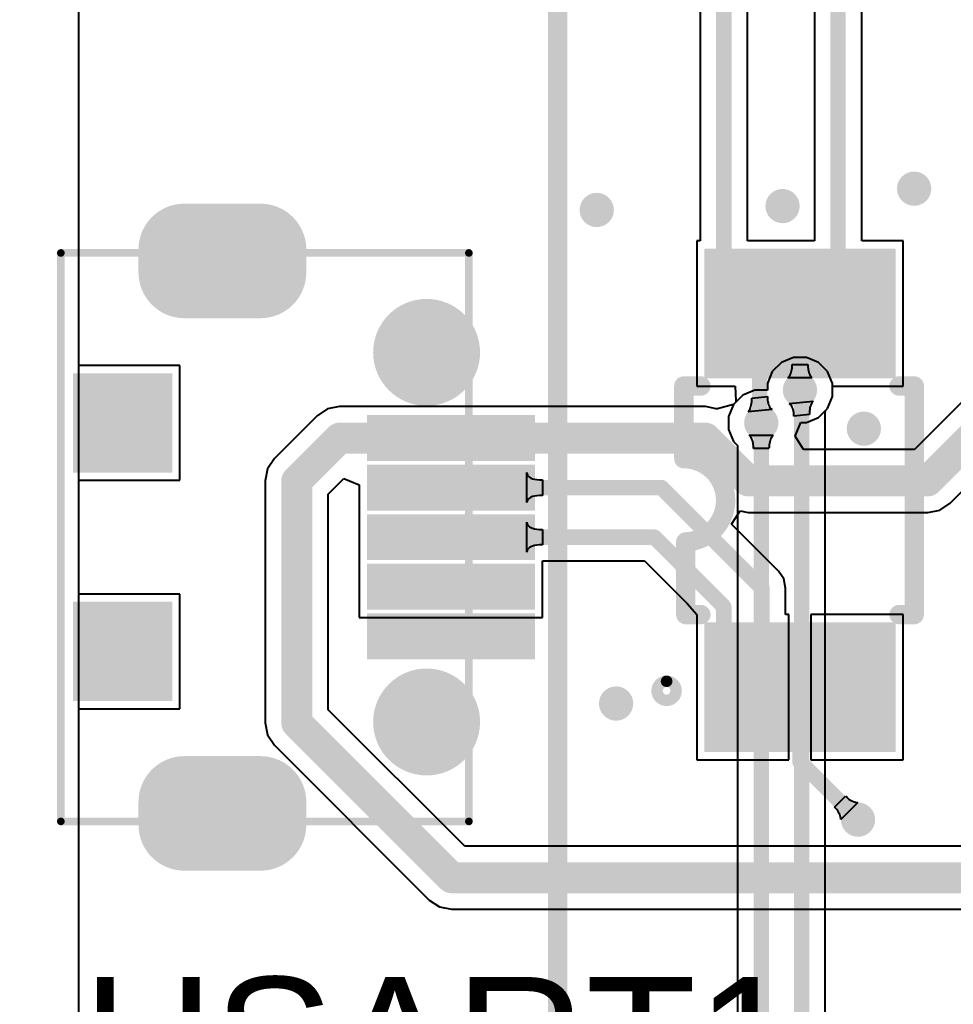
# Model space of a CAD drawing. Header units: millimetres. Extents: x -27 to 79, y -14 to 66.
# Drawn here: x -3.56 to 8.69, y 6.54 to 19.46 of the extents above; entities that cross this region are included whole.
import ezdxf

# ---------------------------------------------------------------- set-up
doc = ezdxf.new("R2010")
doc.units = ezdxf.units.MM
for name, color, linetype in [('BottomLayer', 5, 'Continuous'), ('BottomOverlay', 54, 'Continuous'), ('BottomSolder', 6, 'Continuous'), ('MultiLayer', 9, 'Continuous'), ('PadHoleLayer', 156, 'Continuous'), ('TopLayer', 1, 'Continuous'), ('TopOverlay', 2, 'Continuous'), ('TopPaste', 8, 'Continuous'), ('TopSolder', 216, 'Continuous'), ('ViaHoleLayer', 16, 'Continuous')]:
    doc.layers.add(name, color=color, linetype=linetype)
doc.styles.add('Arial', font='arial.ttf', dxfattribs={"height": 0.2})
doc.dimstyles.new('ISO-25', dxfattribs={"dimtxt": 2.5, "dimasz": 2.5, "dimexe": 1.25, "dimexo": 0.625, "dimtad": 1, "dimtxsty": 'Standard', "dimcen": 2.5, "dimadec": 0, "dimazin": 0, "dimtfac": 1, "dimtmove": 0, "dimatfit": 3, "dimfxl": 1, "dimarcsym": 0})

# ---------------------------------------------------------------- blocks, each defined once
blk = doc.blocks.new('*D3')
at = {"color": 0, "lineweight": -2, "transparency": 16777216}
for p, q in [((-0.6250000000000001, 44.99999890000001), (-14.73004062804877, 44.99999890000001)), ((-13.48004062804877, 42.49999890000001), (-13.48004062804876, 2.499999999999998)), ((-0.6250000000000001, -1.005076656047898e-16), (-14.73004062804876, -2.368771196462227e-15))]:
    blk.add_line(p, q, dxfattribs=at)
at = {"color": 0, "transparency": 16777216}
for points in [[(-13.89670729471543, 42.49999890000001), (-13.0633739613821, 42.49999890000001), (-13.48004062804877, 44.99999890000001)], [(-13.89670729471542, 2.499999999999998), (-13.06337396138209, 2.499999999999998), (-13.48004062804876, -2.167755865252647e-15)]]:
    blk.add_solid(points, dxfattribs=at)
at = {"layer": 'Defpoints', "color": 0, "transparency": 16777216}
for p in [(0, 44.99999890000001), (0, 0), (-13.48004062804876, -2.167755865252647e-15)]:
    blk.add_point(p, dxfattribs=at)
at = {"color": 0, "transparency": 16777216, "insert": (-15.35504062804875, 22.49999945), "char_height": 2.5, "attachment_point": 5, "rotation": 90}
blk.add_mtext('45', dxfattribs=at)
blk = doc.blocks.new('*D5')
at = {"color": 0, "lineweight": -2, "transparency": 16777216}
for p, q in [((-0.6249873000000001, 47.78634588000001), (-24.59951044984157, 47.78634588000001)), ((-23.34951044984157, 45.28634588000001), (-23.34951044984156, -0.286344440000004)), ((-0.6250000000000001, -2.786344440000001), (-24.59951044984156, -2.786344440000005))]:
    blk.add_line(p, q, dxfattribs=at)
at = {"color": 0, "transparency": 16777216}
for points in [[(-23.76617711650823, 45.28634588000001), (-22.9328437831749, 45.28634588000001), (-23.34951044984157, 47.78634588000001)], [(-23.76617711650822, -0.2863444400000041), (-22.93284378317489, -0.286344440000004), (-23.34951044984156, -2.786344440000005)]]:
    blk.add_solid(points, dxfattribs=at)
at = {"layer": 'Defpoints', "color": 0, "transparency": 16777216}
for p in [(1.270000000000001e-05, 47.78634588000001), (-23.34951044984156, -2.786344440000005), (0, -2.786344440000001)]:
    blk.add_point(p, dxfattribs=at)
at = {"color": 0, "transparency": 16777216, "insert": (-25.43284378317489, 22.50000072), "char_height": 2.5, "attachment_point": 5, "rotation": 90}
blk.add_mtext('50,57', dxfattribs=at)

msp = doc.modelspace()

# ---------------------------------------------------------------- hatches: boundary and pattern name
at = {"layer": 'BottomLayer'}
h = msp.add_hatch(color=5, dxfattribs=at)
edge = h.paths.add_edge_path()
edge.add_arc((8.177250599999999, 17.2450506), 0.22499828, 0, 360)
h = msp.add_hatch(color=5, dxfattribs=at)
edge = h.paths.add_edge_path()
edge.add_arc((4.011650599999999, 16.9656506), 0.22499828, 0, 360)
h = msp.add_hatch(color=5, dxfattribs=at)
edge = h.paths.add_edge_path()
edge.add_arc((6.4500506, 17.0164506), 0.22499828, 0, 360)
h = msp.add_hatch(color=5, dxfattribs=at)
edge = h.paths.add_edge_path()
edge.add_arc((-1.40085064, 16.44615075), 0.5004993799999999, 90, 180)
edge.add_line((-1.90135002, 16.44615075), (-1.90135002, 16.14714957))
edge.add_arc((-1.40085064, 16.14714957), 0.5004993799999999, 180, 270)
edge.add_line((-1.40085064, 15.64665019), (-0.40184832, 15.64665019))
edge.add_arc((-0.40184832, 16.14714957), 0.5004993799999999, 270, 360)
edge.add_line((0.09865105999999996, 16.14714957), (0.09865105999999996, 16.44615075))
edge.add_arc((-0.40184832, 16.44615075), 0.5004993799999999, 0, 90)
edge.add_line((-0.4018483199999999, 16.94665013), (-1.40085064, 16.94665013))
h = msp.add_hatch(color=5, dxfattribs=at)
edge = h.paths.add_edge_path()
edge.add_arc((1.77865024, 15.09665002), 0.5999987999999999, 0, 360)
h = msp.add_hatch(color=5, dxfattribs=at)
edge = h.paths.add_edge_path()
edge.add_arc((6.678650599999999, 14.60305182), 0.22499828, 0, 360)
h = msp.add_hatch(color=5, dxfattribs=at)
edge = h.paths.add_edge_path()
edge.add_arc((6.170650599999999, 14.1716506), 0.22499828, 0, 360)
h = msp.add_hatch(color=5, dxfattribs=at)
edge = h.paths.add_edge_path()
edge.add_arc((7.5168506, 14.0954506), 0.22499828, 0, 360)
h = msp.add_hatch(color=5, dxfattribs=at)
edge = h.paths.add_edge_path()
edge.add_arc((1.77865024, 10.2466521), 0.5999987999999999, 0, 360)
h = msp.add_hatch(color=5, dxfattribs=at)
edge = h.paths.add_edge_path()
edge.add_arc((4.2656506, 10.4886506), 0.22499828, 0, 360)
h = msp.add_hatch(color=5, dxfattribs=at)
edge = h.paths.add_edge_path()
edge.add_arc((-1.40085064, 9.196152549999999), 0.5004993799999999, 90, 180)
edge.add_line((-1.90135002, 9.196152549999999), (-1.90135002, 8.89715137))
edge.add_arc((-1.40085064, 8.89715137), 0.5004993799999999, 180, 270)
edge.add_line((-1.40085064, 8.396651989999999), (-0.40184832, 8.396651989999999))
edge.add_arc((-0.40184832, 8.89715137), 0.5004993799999999, 270, 360)
edge.add_line((0.09865105999999996, 8.89715137), (0.09865105999999996, 9.196152549999999))
edge.add_arc((-0.40184832, 9.196152549999999), 0.5004993799999999, 0, 90)
edge.add_line((-0.4018483199999999, 9.696651929999998), (-1.40085064, 9.696651929999998))
h = msp.add_hatch(color=5, dxfattribs=at)
edge = h.paths.add_edge_path()
edge.add_arc((7.4406506, 8.964650599999999), 0.22499828, 0, 360)
at = {"layer": 'BottomSolder'}
h = msp.add_hatch(color=6, dxfattribs=at)
edge = h.paths.add_edge_path()
edge.add_arc((-1.40085064, 16.44615075), 0.60209938, 90, 180)
edge.add_line((-2.00295002, 16.44615075), (-2.00295002, 16.14714957))
edge.add_arc((-1.40085064, 16.14714957), 0.60209938, 180, 270)
edge.add_line((-1.40085064, 15.54505019), (-0.40184832, 15.54505019))
edge.add_arc((-0.40184832, 16.14714957), 0.60209938, 270, 360)
edge.add_line((0.20025106, 16.14714957), (0.20025106, 16.44615075))
edge.add_arc((-0.40184832, 16.44615075), 0.60209938, 0, 90)
edge.add_line((-0.4018483199999999, 17.04825013), (-1.40085064, 17.04825013))
h = msp.add_hatch(color=6, dxfattribs=at)
edge = h.paths.add_edge_path()
edge.add_arc((1.77865024, 15.09665002), 0.7015988, 0, 360)
h = msp.add_hatch(color=6, dxfattribs=at)
edge = h.paths.add_edge_path()
edge.add_arc((1.77865024, 10.2466521), 0.7015988, 0, 360)
h = msp.add_hatch(color=6, dxfattribs=at)
edge = h.paths.add_edge_path()
edge.add_arc((-1.40085064, 9.196152549999999), 0.60209938, 90, 180)
edge.add_line((-2.00295002, 9.196152549999999), (-2.00295002, 8.89715137))
edge.add_arc((-1.40085064, 8.89715137), 0.60209938, 180, 270)
edge.add_line((-1.40085064, 8.29505199), (-0.40184832, 8.29505199))
edge.add_arc((-0.40184832, 8.89715137), 0.60209938, 270, 360)
edge.add_line((0.20025106, 8.89715137), (0.20025106, 9.196152549999999))
edge.add_arc((-0.40184832, 9.196152549999999), 0.60209938, 0, 90)
edge.add_line((-0.4018483199999999, 9.79825193), (-1.40085064, 9.79825193))
at = {"layer": 'MultiLayer'}
h = msp.add_hatch(color=9, dxfattribs=at)
edge = h.paths.add_edge_path()
edge.add_arc((-1.40085064, 16.44615075), 0.5004993799999999, 90, 180)
edge.add_line((-1.90135002, 16.44615075), (-1.90135002, 16.14714957))
edge.add_arc((-1.40085064, 16.14714957), 0.5004993799999999, 180, 270)
edge.add_line((-1.40085064, 15.64665019), (-0.40184832, 15.64665019))
edge.add_arc((-0.40184832, 16.14714957), 0.5004993799999999, 270, 360)
edge.add_line((0.09865105999999996, 16.14714957), (0.09865105999999996, 16.44615075))
edge.add_arc((-0.40184832, 16.44615075), 0.5004993799999999, 0, 90)
edge.add_line((-0.4018483199999999, 16.94665013), (-1.40085064, 16.94665013))
h = msp.add_hatch(color=9, dxfattribs=at)
edge = h.paths.add_edge_path()
edge.add_arc((1.77865024, 15.09665002), 0.5999987999999999, 0, 360)
h = msp.add_hatch(color=9, dxfattribs=at)
edge = h.paths.add_edge_path()
edge.add_arc((1.77865024, 10.2466521), 0.5999987999999999, 0, 360)
h = msp.add_hatch(color=9, dxfattribs=at)
edge = h.paths.add_edge_path()
edge.add_arc((-1.40085064, 9.196152549999999), 0.5004993799999999, 90, 180)
edge.add_line((-1.90135002, 9.196152549999999), (-1.90135002, 8.89715137))
edge.add_arc((-1.40085064, 8.89715137), 0.5004993799999999, 180, 270)
edge.add_line((-1.40085064, 8.396651989999999), (-0.40184832, 8.396651989999999))
edge.add_arc((-0.40184832, 8.89715137), 0.5004993799999999, 270, 360)
edge.add_line((0.09865105999999996, 8.89715137), (0.09865105999999996, 9.196152549999999))
edge.add_arc((-0.40184832, 9.196152549999999), 0.5004993799999999, 0, 90)
edge.add_line((-0.4018483199999999, 9.696651929999998), (-1.40085064, 9.696651929999998))
at = {"layer": 'PadHoleLayer'}
h = msp.add_hatch(color=156, dxfattribs=at)
edge = h.paths.add_edge_path()
edge.add_arc((-1.25135005, 16.29665016), 0.2499995, 90, 270)
edge.add_line((-1.25135005, 16.04665066), (-0.55134891, 16.04665066))
edge.add_arc((-0.55134891, 16.29665016), 0.2499995, 270, 450)
edge.add_line((-0.55134891, 16.54664966), (-1.25135005, 16.54664966))
h = msp.add_hatch(color=156, dxfattribs=at)
edge = h.paths.add_edge_path()
edge.add_arc((1.77865024, 15.09665002), 0.3999992, 0, 360)
h = msp.add_hatch(color=156, dxfattribs=at)
edge = h.paths.add_edge_path()
edge.add_arc((1.77865024, 10.2466521), 0.3999992, 0, 360)
h = msp.add_hatch(color=156, dxfattribs=at)
edge = h.paths.add_edge_path()
edge.add_arc((-1.25135005, 9.04665196), 0.2499995, 90, 270)
edge.add_line((-1.25135005, 8.79665246), (-0.55134891, 8.79665246))
edge.add_arc((-0.55134891, 9.04665196), 0.2499995, 270, 450)
edge.add_line((-0.55134891, 9.29665146), (-1.25135005, 9.29665146))
at = {"layer": 'TopLayer'}
h = msp.add_hatch(color=1, dxfattribs=at)
edge = h.paths.add_edge_path()
edge.add_arc((8.177250599999999, 17.2450506), 0.22499828, 0, 360)
h = msp.add_hatch(color=1, dxfattribs=at)
edge = h.paths.add_edge_path()
edge.add_arc((4.011650599999999, 16.9656506), 0.22499828, 0, 360)
h = msp.add_hatch(color=1, dxfattribs=at)
edge = h.paths.add_edge_path()
edge.add_arc((6.4500506, 17.0164506), 0.22499828, 0, 360)
h = msp.add_hatch(color=1, dxfattribs=at)
edge = h.paths.add_edge_path()
edge.add_arc((-1.40085064, 16.44615075), 0.5004993799999999, 90, 180)
edge.add_line((-1.90135002, 16.44615075), (-1.90135002, 16.14714957))
edge.add_arc((-1.40085064, 16.14714957), 0.5004993799999999, 180, 270)
edge.add_line((-1.40085064, 15.64665019), (-0.40184832, 15.64665019))
edge.add_arc((-0.40184832, 16.14714957), 0.5004993799999999, 270, 360)
edge.add_line((0.09865105999999996, 16.14714957), (0.09865105999999996, 16.44615075))
edge.add_arc((-0.40184832, 16.44615075), 0.5004993799999999, 0, 90)
edge.add_line((-0.4018483199999999, 16.94665013), (-1.40085064, 16.94665013))
for points in [[(5.8310526, 14.8567394), (5.5262526, 14.8567394), (5.5262526, 16.3567618), (5.8310526, 16.3567618)], [(6.331178599999999, 14.8567394), (6.026378599999999, 14.8567394), (6.026378599999999, 16.3567618), (6.331178599999999, 16.3567618)], [(6.831050599999999, 14.8567394), (6.526250599999999, 14.8567394), (6.526250599999999, 16.3567618), (6.831050599999999, 16.3567618)], [(7.3311766, 14.8567394), (7.0263766, 14.8567394), (7.0263766, 16.3567618), (7.3311766, 16.3567618)], [(7.8310486, 14.8567394), (7.5262486, 14.8567394), (7.5262486, 16.3567618), (7.8310486, 16.3567618)], [(-1.66134923, 14.72165077), (-1.66134923, 13.62165043), (-2.76134957, 13.62165043), (-2.76134957, 14.72165077)], [(1.09864906, 14.1716506), (3.09865014, 14.1716506), (3.09865014, 13.7716514), (1.09864906, 13.7716514)], [(1.09864906, 13.5216519), (3.09865014, 13.5216519), (3.09865014, 13.1216527), (1.09864906, 13.1216527)], [(1.09864906, 12.87165066), (3.09865014, 12.87165066), (3.09865014, 12.47165146), (1.09864906, 12.47165146)], [(1.09864906, 12.22164942), (3.09865014, 12.22164942), (3.09865014, 11.82165022), (1.09864906, 11.82165022)], [(-1.66134923, 11.72165169), (-1.66134923, 10.62165135), (-2.76134957, 10.62165135), (-2.76134957, 11.72165169)], [(1.09864906, 11.57165072), (3.09865014, 11.57165072), (3.09865014, 11.17165152), (1.09864906, 11.17165152)], [(5.8310526, 9.9545394), (5.5262526, 9.9545394), (5.5262526, 11.4545618), (5.8310526, 11.4545618)], [(6.331178599999999, 9.9545394), (6.026378599999999, 9.9545394), (6.026378599999999, 11.4545618), (6.331178599999999, 11.4545618)], [(6.831050599999999, 9.9545394), (6.526250599999999, 9.9545394), (6.526250599999999, 11.4545618), (6.831050599999999, 11.4545618)], [(7.3311766, 9.9545394), (7.0263766, 9.9545394), (7.0263766, 11.4545618), (7.3311766, 11.4545618)], [(7.8310486, 9.9545394), (7.5262486, 9.9545394), (7.5262486, 11.4545618), (7.8310486, 11.4545618)]]:
    msp.add_hatch(color=1, dxfattribs=at).paths.add_polyline_path(points)
h = msp.add_hatch(color=1, dxfattribs=at)
edge = h.paths.add_edge_path()
edge.add_arc((1.77865024, 15.09665002), 0.5999987999999999, 0, 360)
h = msp.add_hatch(color=1, dxfattribs=at)
edge = h.paths.add_edge_path()
edge.add_arc((6.678650599999999, 14.60305182), 0.22499828, 0, 360)
h = msp.add_hatch(color=1, dxfattribs=at)
edge = h.paths.add_edge_path()
edge.add_arc((6.170650599999999, 14.1716506), 0.22499828, 0, 360)
h = msp.add_hatch(color=1, dxfattribs=at)
edge = h.paths.add_edge_path()
edge.add_arc((7.5168506, 14.0954506), 0.22499828, 0, 360)
h = msp.add_hatch(color=1, dxfattribs=at)
edge = h.paths.add_edge_path()
edge.add_arc((1.77865024, 10.2466521), 0.5999987999999999, 0, 360)
h = msp.add_hatch(color=1, dxfattribs=at)
edge = h.paths.add_edge_path()
edge.add_arc((4.2656506, 10.4886506), 0.22499828, 0, 360)
h = msp.add_hatch(color=1, dxfattribs=at)
edge = h.paths.add_edge_path()
edge.add_arc((-1.40085064, 9.196152549999999), 0.5004993799999999, 90, 180)
edge.add_line((-1.90135002, 9.196152549999999), (-1.90135002, 8.89715137))
edge.add_arc((-1.40085064, 8.89715137), 0.5004993799999999, 180, 270)
edge.add_line((-1.40085064, 8.396651989999999), (-0.40184832, 8.396651989999999))
edge.add_arc((-0.40184832, 8.89715137), 0.5004993799999999, 270, 360)
edge.add_line((0.09865105999999996, 8.89715137), (0.09865105999999996, 9.196152549999999))
edge.add_arc((-0.40184832, 9.196152549999999), 0.5004993799999999, 0, 90)
edge.add_line((-0.4018483199999999, 9.696651929999998), (-1.40085064, 9.696651929999998))
h = msp.add_hatch(color=1, dxfattribs=at)
edge = h.paths.add_edge_path()
edge.add_arc((7.4406506, 8.964650599999999), 0.22499828, 0, 360)
at = {"layer": 'TopPaste'}
for points in [[(5.8310526, 14.8567394), (5.5262526, 14.8567394), (5.5262526, 16.3567618), (5.8310526, 16.3567618)], [(6.331178599999999, 14.8567394), (6.026378599999999, 14.8567394), (6.026378599999999, 16.3567618), (6.331178599999999, 16.3567618)], [(6.831050599999999, 14.8567394), (6.526250599999999, 14.8567394), (6.526250599999999, 16.3567618), (6.831050599999999, 16.3567618)], [(7.3311766, 14.8567394), (7.0263766, 14.8567394), (7.0263766, 16.3567618), (7.3311766, 16.3567618)], [(7.8310486, 14.8567394), (7.5262486, 14.8567394), (7.5262486, 16.3567618), (7.8310486, 16.3567618)], [(-1.66134923, 14.72165077), (-1.66134923, 13.62165043), (-2.76134957, 13.62165043), (-2.76134957, 14.72165077)], [(1.09864906, 14.1716506), (3.09865014, 14.1716506), (3.09865014, 13.7716514), (1.09864906, 13.7716514)], [(1.09864906, 13.5216519), (3.09865014, 13.5216519), (3.09865014, 13.1216527), (1.09864906, 13.1216527)], [(1.09864906, 12.87165066), (3.09865014, 12.87165066), (3.09865014, 12.47165146), (1.09864906, 12.47165146)], [(1.09864906, 12.22164942), (3.09865014, 12.22164942), (3.09865014, 11.82165022), (1.09864906, 11.82165022)], [(-1.66134923, 11.72165169), (-1.66134923, 10.62165135), (-2.76134957, 10.62165135), (-2.76134957, 11.72165169)], [(1.09864906, 11.57165072), (3.09865014, 11.57165072), (3.09865014, 11.17165152), (1.09864906, 11.17165152)], [(5.8310526, 9.9545394), (5.5262526, 9.9545394), (5.5262526, 11.4545618), (5.8310526, 11.4545618)], [(6.331178599999999, 9.9545394), (6.026378599999999, 9.9545394), (6.026378599999999, 11.4545618), (6.331178599999999, 11.4545618)], [(6.831050599999999, 9.9545394), (6.526250599999999, 9.9545394), (6.526250599999999, 11.4545618), (6.831050599999999, 11.4545618)], [(7.3311766, 9.9545394), (7.0263766, 9.9545394), (7.0263766, 11.4545618), (7.3311766, 11.4545618)], [(7.8310486, 9.9545394), (7.5262486, 9.9545394), (7.5262486, 11.4545618), (7.8310486, 11.4545618)]]:
    msp.add_hatch(color=8, dxfattribs=at).paths.add_polyline_path(points)
at = {"layer": 'TopSolder'}
h = msp.add_hatch(color=216, dxfattribs=at)
edge = h.paths.add_edge_path()
edge.add_arc((-1.40085064, 16.44615075), 0.60209938, 90, 180)
edge.add_line((-2.00295002, 16.44615075), (-2.00295002, 16.14714957))
edge.add_arc((-1.40085064, 16.14714957), 0.60209938, 180, 270)
edge.add_line((-1.40085064, 15.54505019), (-0.40184832, 15.54505019))
edge.add_arc((-0.40184832, 16.14714957), 0.60209938, 270, 360)
edge.add_line((0.20025106, 16.14714957), (0.20025106, 16.44615075))
edge.add_arc((-0.40184832, 16.44615075), 0.60209938, 0, 90)
edge.add_line((-0.4018483199999999, 17.04825013), (-1.40085064, 17.04825013))
for points in [[(5.9326526, 14.7551394), (5.4246526, 14.7551394), (5.4246526, 16.4583618), (5.9326526, 16.4583618)], [(6.4327786, 14.7551394), (5.9247786, 14.7551394), (5.9247786, 16.4583618), (6.4327786, 16.4583618)], [(6.9326506, 14.7551394), (6.424650600000001, 14.7551394), (6.424650600000001, 16.4583618), (6.9326506, 16.4583618)], [(7.432776599999999, 14.7551394), (6.9247766, 14.7551394), (6.9247766, 16.4583618), (7.432776599999999, 16.4583618)], [(7.932648599999999, 14.7551394), (7.424648599999999, 14.7551394), (7.424648599999999, 16.4583618), (7.932648599999999, 16.4583618)], [(-1.55974923, 14.82325077), (-1.55974923, 13.52005043), (-2.86294957, 13.52005043), (-2.86294957, 14.82325077)], [(0.9970490599999999, 14.2732506), (3.20025014, 14.2732506), (3.20025014, 13.6700514), (0.9970490599999999, 13.6700514)], [(0.9970490599999999, 13.6232519), (3.20025014, 13.6232519), (3.20025014, 13.0200527), (0.9970490599999999, 13.0200527)], [(0.9970490599999999, 12.97325066), (3.20025014, 12.97325066), (3.20025014, 12.37005146), (0.9970490599999999, 12.37005146)], [(0.9970490599999999, 12.32324942), (3.20025014, 12.32324942), (3.20025014, 11.72005022), (0.9970490599999999, 11.72005022)], [(-1.55974923, 11.82325169), (-1.55974923, 10.52005135), (-2.86294957, 10.52005135), (-2.86294957, 11.82325169)], [(0.9970490599999999, 11.67325072), (3.20025014, 11.67325072), (3.20025014, 11.07005152), (0.9970490599999999, 11.07005152)], [(5.9326526, 9.8529394), (5.4246526, 9.8529394), (5.4246526, 11.5561618), (5.9326526, 11.5561618)], [(6.4327786, 9.8529394), (5.9247786, 9.8529394), (5.9247786, 11.5561618), (6.4327786, 11.5561618)], [(6.9326506, 9.8529394), (6.424650600000001, 9.8529394), (6.424650600000001, 11.5561618), (6.9326506, 11.5561618)], [(7.432776599999999, 9.8529394), (6.9247766, 9.8529394), (6.9247766, 11.5561618), (7.432776599999999, 11.5561618)], [(7.932648599999999, 9.8529394), (7.424648599999999, 9.8529394), (7.424648599999999, 11.5561618), (7.932648599999999, 11.5561618)]]:
    msp.add_hatch(color=216, dxfattribs=at).paths.add_polyline_path(points)
h = msp.add_hatch(color=216, dxfattribs=at)
edge = h.paths.add_edge_path()
edge.add_arc((1.77865024, 15.09665002), 0.7015988, 0, 360)
h = msp.add_hatch(color=216, dxfattribs=at)
edge = h.paths.add_edge_path()
edge.add_arc((1.77865024, 10.2466521), 0.7015988, 0, 360)
h = msp.add_hatch(color=216, dxfattribs=at)
edge = h.paths.add_edge_path()
edge.add_arc((-1.40085064, 9.196152549999999), 0.60209938, 90, 180)
edge.add_line((-2.00295002, 9.196152549999999), (-2.00295002, 8.89715137))
edge.add_arc((-1.40085064, 8.89715137), 0.60209938, 180, 270)
edge.add_line((-1.40085064, 8.29505199), (-0.40184832, 8.29505199))
edge.add_arc((-0.40184832, 8.89715137), 0.60209938, 270, 360)
edge.add_line((0.20025106, 8.89715137), (0.20025106, 9.196152549999999))
edge.add_arc((-0.40184832, 9.196152549999999), 0.60209938, 0, 90)
edge.add_line((-0.4018483199999999, 9.79825193), (-1.40085064, 9.79825193))
at = {"layer": 'ViaHoleLayer'}
h = msp.add_hatch(color=16, dxfattribs=at)
edge = h.paths.add_edge_path()
edge.add_arc((8.177250599999999, 17.2450506), 0.0999998, 0, 360)
h = msp.add_hatch(color=16, dxfattribs=at)
edge = h.paths.add_edge_path()
edge.add_arc((4.011650599999999, 16.9656506), 0.0999998, 0, 360)
h = msp.add_hatch(color=16, dxfattribs=at)
edge = h.paths.add_edge_path()
edge.add_arc((6.4500506, 17.0164506), 0.0999998, 0, 360)
h = msp.add_hatch(color=16, dxfattribs=at)
edge = h.paths.add_edge_path()
edge.add_arc((6.678650599999999, 14.60305182), 0.0999998, 0, 360)
h = msp.add_hatch(color=16, dxfattribs=at)
edge = h.paths.add_edge_path()
edge.add_arc((6.170650599999999, 14.1716506), 0.0999998, 0, 360)
h = msp.add_hatch(color=16, dxfattribs=at)
edge = h.paths.add_edge_path()
edge.add_arc((7.5168506, 14.0954506), 0.0999998, 0, 360)
h = msp.add_hatch(color=16, dxfattribs=at)
edge = h.paths.add_edge_path()
edge.add_arc((4.2656506, 10.4886506), 0.0999998, 0, 360)
h = msp.add_hatch(color=16, dxfattribs=at)
edge = h.paths.add_edge_path()
edge.add_arc((7.4406506, 8.964650599999999), 0.0999998, 0, 360)

# ---------------------------------------------------------------- linework, layer by layer
at = {"layer": 'BottomLayer'}
for p, q in [((-2.78634444, 0), (-2.78634444, 44.99999889999999)), ((6.593476779999999, 15.0312501), (6.436095839999999, 14.966061)), ((6.763824419999999, 15.0312501), (6.593476779999999, 15.0312501)), ((6.92120536, 14.966061), (6.763824419999999, 15.0312501)), ((6.436095839999999, 14.966061), (6.31564142, 14.84560658)), ((7.04165978, 14.84560658), (6.92120536, 14.966061)), ((6.31564142, 14.84560658), (6.250452319999999, 14.68822564)), ((7.10684888, 14.68822564), (7.04165978, 14.84560658)), ((6.250452319999999, 14.68822564), (6.250452319999999, 14.59984888)), ((7.10684888, 14.517878), (7.10684888, 14.68822564)), ((5.92809584, 14.53465978), (5.807641419999999, 14.41420536)), ((6.08547678, 14.59984888), (5.92809584, 14.53465978)), ((6.250452319999999, 14.59984888), (6.08547678, 14.59984888)), ((7.04165978, 14.36049706), (7.10684888, 14.517878)), ((5.807641419999999, 14.41420536), (5.74245232, 14.25682442)), ((6.53745962, 14.42786548), (6.8509769, 14.45838612)), ((6.549125839999999, 14.41725844), (6.53745962, 14.42786548)), ((6.5595627, 14.40522646), (6.549125839999999, 14.41725844)), ((6.568770199999999, 14.39176954), (6.5595627, 14.40522646)), ((6.576750880000001, 14.37688768), (6.568770199999999, 14.39176954)), ((6.58350474, 14.36058088), (6.576750880000001, 14.37688768)), ((6.589029239999999, 14.34284914), (6.58350474, 14.36058088)), ((6.59332692, 14.32369246), (6.589029239999999, 14.34284914)), ((6.806455779999999, 14.34645594), (6.80400722, 14.3255111)), ((6.8098797, 14.36615872), (6.806455779999999, 14.34645594)), ((6.814284059999999, 14.38462706), (6.8098797, 14.36615872)), ((6.81966378, 14.40185588), (6.814284059999999, 14.38462706)), ((6.82602648, 14.41784518), (6.81966378, 14.40185588)), ((6.83336454, 14.4325975), (6.82602648, 14.41784518)), ((6.841683039999999, 14.4461103), (6.83336454, 14.4325975)), ((6.8509769, 14.45838612), (6.841683039999999, 14.4461103)), ((7.0177279, 14.33656518), (7.04165978, 14.36049706)), ((5.74245232, 14.25682442), (5.74245232, 14.08647678)), ((6.59639524, 14.30311338), (6.59332692, 14.32369246)), ((6.598236739999999, 14.28110936), (6.59639524, 14.30311338)), ((6.59885142, 14.25767786), (6.598236739999999, 14.28110936)), ((6.80205142, 14.27991048), (6.59885142, 14.25767786)), ((6.80400722, 14.3255111), (6.80205142, 14.27991048)), ((7.01122296, 14.31375344), (7.01156078, 14.31663888)), ((7.01122296, 2.34057444), (7.01122296, 14.31375344)), ((7.01156078, 14.31663888), (7.0129019, 14.32436048)), ((7.0129019, 14.32436048), (7.01416174, 14.32964368)), ((7.01416174, 14.32964368), (7.014720539999999, 14.3314293)), ((7.014720539999999, 14.3314293), (7.01615818, 14.33332922)), ((7.01615818, 14.33332922), (7.0177279, 14.33656518)), ((5.74245232, 14.08647678), (5.807641419999999, 13.92909584)), ((6.023772559999999, 13.99935478), (6.01315028, 14.01096766)), ((6.01315028, 14.01096766), (6.32815092, 14.01096766)), ((6.0332747, 13.98643126), (6.023772559999999, 13.99935478)), ((6.04165924, 13.97219964), (6.0332747, 13.98643126)), ((6.04892618, 13.95665738), (6.04165924, 13.97219964)), ((6.05507552, 13.93980448), (6.04892618, 13.95665738)), ((6.29237502, 13.95665738), (6.286225679999999, 13.93980448)), ((6.29964196, 13.97219964), (6.29237502, 13.95665738)), ((6.3080265, 13.98643126), (6.29964196, 13.97219964)), ((6.317528639999999, 13.99935478), (6.3080265, 13.98643126)), ((6.32815092, 14.01096766), (6.317528639999999, 13.99935478)), ((5.807641419999999, 13.92909584), (5.85209904, 13.88463822)), ((5.85209904, 13.88463822), (5.85653642, 13.87731286)), ((5.85653642, 13.87731286), (5.856856459999999, 13.87662706)), ((5.856856459999999, 13.87662706), (5.8573924, 13.87589808)), ((5.8573924, 13.87589808), (5.85813662, 13.87467126)), ((5.85813662, 13.87467126), (5.858454119999999, 13.87352064)), ((5.858454119999999, 13.87352064), (5.858969739999999, 13.8709527)), ((5.858969739999999, 13.8709527), (5.859879059999999, 13.8622405)), ((5.859879059999999, 13.8622405), (5.859879059999999, 2.16691464)), ((6.06010726, 13.92164348), (6.05507552, 13.93980448)), ((6.06401886, 13.9021693), (6.06010726, 13.92164348)), ((6.068491799999999, 13.85929664), (6.06401886, 13.9021693)), ((6.0690506, 13.83589562), (6.068491799999999, 13.85929664)), ((6.2722506, 13.83589562), (6.0690506, 13.83589562)), ((6.2728094, 13.85929664), (6.2722506, 13.83589562)), ((6.2744858, 13.88138956), (6.2728094, 13.85929664)), ((6.277282339999999, 13.9021693), (6.2744858, 13.88138956)), ((6.28119394, 13.92164348), (6.277282339999999, 13.9021693)), ((6.286225679999999, 13.93980448), (6.28119394, 13.92164348))]:
    msp.add_line(p, q, dxfattribs=at)
at = {"layer": 'BottomLayer', "const_width": 0.2032}
for points in [[(6.678650599999999, 14.60305182), (6.70045142, 14.581251)], [(6.70045142, 2.21184978), (6.70045142, 14.581251)], [(6.170650599999999, 2.16691464), (6.170650599999999, 14.1716506)]]:
    msp.add_lwpolyline(points, dxfattribs=at)
at = {"layer": 'BottomLayer', "const_width": 0.1016}
for points in [[(6.627850599999999, 14.60305182, 1), (6.729450599999999, 14.60305182, 1)], [(6.64965142, 14.581251, 1), (6.75125142, 14.581251, 1)], [(6.64965142, 14.581251, 1), (6.75125142, 14.581251, 1)], [(6.119850599999999, 14.1716506, 1), (6.2214506, 14.1716506, 1)]]:
    msp.add_lwpolyline(points, format="xyb", close=True, dxfattribs=at)
at = {"layer": 'BottomOverlay', "const_width": 0.254}
msp.add_lwpolyline([(3.50000062, -2.50000008), (3.50000062, 47.49999898)], dxfattribs=at)
at = {"layer": 'TopLayer'}
for p, q in [((-2.78634444, 14.9248495), (-2.78634444, 44.99999889999999)), ((5.367881059999999, 20.27924824), (5.367881059999999, 16.5599618)), ((5.98942414, 16.5599618), (5.98942414, 20.27924824)), ((6.86800506, 20.27924824), (6.86800506, 16.5599618)), ((7.48954814, 16.5599618), (7.48954814, 20.09700832)), ((5.367881059999999, 16.5599618), (5.3230526, 16.5599618)), ((5.3230526, 16.5599618), (5.3230526, 14.6535394)), ((6.86800506, 16.5599618), (5.98942414, 16.5599618)), ((8.0342486, 16.5599618), (7.48954814, 16.5599618)), ((8.0342486, 14.6535394), (8.0342486, 16.5599618)), ((10.25168638, 15.8922847), (8.18341518, 13.8240135)), ((8.64804976, 13.11665144), (10.95904844, 15.42765012)), ((-1.4581505, 14.9248495), (-2.78634444, 14.9248495)), ((-1.4581505, 13.4184517), (-1.4581505, 14.9248495)), ((6.56810726, 14.85305894), (6.572018859999999, 14.87253312)), ((6.572018859999999, 14.87253312), (6.574815399999999, 14.89331286)), ((6.574815399999999, 14.89331286), (6.576491799999999, 14.91540578)), ((6.576491799999999, 14.91540578), (6.577050599999999, 14.9388068)), ((6.577050599999999, 14.9388068), (6.7802506, 14.9388068)), ((6.7802506, 14.9388068), (6.7808094, 14.91540578)), ((6.7808094, 14.91540578), (6.78528234, 14.87253312)), ((6.78528234, 14.87253312), (6.78919394, 14.85305894)), ((6.521150280000001, 14.76373476), (6.531772559999999, 14.77534764)), ((6.836150919999999, 14.76373476), (6.521150280000001, 14.76373476)), ((6.531772559999999, 14.77534764), (6.5412747, 14.78827116)), ((6.5412747, 14.78827116), (6.54965924, 14.80250278)), ((6.54965924, 14.80250278), (6.55692618, 14.81804504)), ((6.55692618, 14.81804504), (6.563075519999999, 14.83489794)), ((6.563075519999999, 14.83489794), (6.56810726, 14.85305894)), ((6.78919394, 14.85305894), (6.794225679999999, 14.83489794)), ((6.794225679999999, 14.83489794), (6.80037502, 14.81804504)), ((6.80037502, 14.81804504), (6.80764196, 14.80250278)), ((6.80764196, 14.80250278), (6.8160265, 14.78827116)), ((6.8160265, 14.78827116), (6.82552864, 14.77534764)), ((6.82552864, 14.77534764), (6.836150919999999, 14.76373476)), ((5.3230526, 14.6535394), (5.82909934, 14.6535394)), ((5.82909934, 14.6535394), (5.837740419999999, 14.458061)), ((7.10684888, 14.517878), (7.10684888, 14.6535394)), ((7.10684888, 14.6535394), (8.0342486, 14.6535394)), ((6.04529398, 14.44919132), (6.04724978, 14.49479194)), ((6.04724978, 14.49479194), (6.25044978, 14.51702456)), ((6.25044978, 14.51702456), (6.251064459999999, 14.49359306)), ((6.251064459999999, 14.49359306), (6.25290596, 14.47158904)), ((6.25290596, 14.47158904), (6.255974279999999, 14.45100996)), ((7.04165978, 14.36049706), (7.10684888, 14.517878)), ((0.47808134, 14.35447218), (0.34365184, 14.26465016)), ((0.636651, 14.3860139), (0.47808134, 14.35447218)), ((5.438068879999999, 14.3860139), (0.636651, 14.3860139)), ((5.58098706, 14.35758622), (5.438068879999999, 14.3860139)), ((5.59663854, 14.35447472), (5.58098706, 14.35758622)), ((5.807641419999999, 14.4142079), (5.59663854, 14.35447472)), ((5.8315733, 14.43813724), (5.807641419999999, 14.4142079)), ((5.83314302, 14.4413732), (5.8315733, 14.43813724)), ((5.834580659999999, 14.44327312), (5.83314302, 14.4413732)), ((5.83513946, 14.44505874), (5.834580659999999, 14.44327312)), ((5.836399299999999, 14.45034194), (5.83513946, 14.44505874)), ((5.837740419999999, 14.458061), (5.836399299999999, 14.45034194)), ((6.311841579999999, 14.34683694), (5.998324299999999, 14.3163163)), ((6.015936659999999, 14.34210492), (6.02327472, 14.35685724)), ((6.02327472, 14.35685724), (6.029637419999999, 14.37284654)), ((6.029637419999999, 14.37284654), (6.03501714, 14.39007536)), ((6.03501714, 14.39007536), (6.0394215, 14.4085437)), ((6.0394215, 14.4085437), (6.042845419999999, 14.42824648)), ((6.042845419999999, 14.42824648), (6.04529398, 14.44919132)), ((6.255974279999999, 14.45100996), (6.26027196, 14.43185328)), ((6.26027196, 14.43185328), (6.26579646, 14.41412154)), ((6.26579646, 14.41412154), (6.27255032, 14.39781474)), ((6.27255032, 14.39781474), (6.280531, 14.38293288)), ((6.280531, 14.38293288), (6.289738499999999, 14.36947596)), ((6.289738499999999, 14.36947596), (6.30017536, 14.35744398)), ((6.30017536, 14.35744398), (6.311841579999999, 14.34683694)), ((6.92120536, 14.24004264), (7.04165978, 14.36049706)), ((0.34365184, 14.26465016), (-0.21834856, 13.70264976)), ((5.998324299999999, 14.3163163), (6.00761816, 14.32859212)), ((6.00761816, 14.32859212), (6.015936659999999, 14.34210492)), ((6.763824419999999, 14.17485354), (6.92120536, 14.24004264)), ((6.616684759999999, 13.9951587), (6.690324439999999, 14.17485354)), ((6.690324439999999, 14.17485354), (6.763824419999999, 14.17485354)), ((6.72502084, 13.8240135), (6.616684759999999, 13.9951587)), ((-0.21834856, 13.70264976), (-0.30817058, 13.56822026)), ((8.18341518, 13.8240135), (6.72502084, 13.8240135)), ((-0.30817058, 13.56822026), (-0.3397123, 13.4096506)), ((0.4890134999999999, 13.23801518), (0.69224906, 13.44125074)), ((0.69224906, 13.44125074), (0.8954490599999999, 13.35708022)), ((3.09560214, 13.1247007), (3.09560214, 13.5186039)), ((3.09560214, 13.5186039), (3.09763414, 13.50048608)), ((3.09763414, 13.50048608), (3.10373014, 13.48427834)), ((3.10373014, 13.48427834), (3.11389014, 13.4699756)), ((3.11389014, 13.4699756), (3.12811414, 13.45757786)), ((3.12811414, 13.45757786), (3.14640214, 13.4470902)), ((3.14640214, 13.4470902), (3.16875414, 13.43850754)), ((3.16875414, 13.43850754), (3.19517014, 13.43183496)), ((-2.78634444, 11.92485042), (-2.78634444, 13.4184517)), ((-2.78634444, 13.4184517), (-1.4581505, 13.4184517)), ((-0.3397123, 13.4096506), (-0.3397123, 10.2346506)), ((0.8954490599999999, 13.35708022), (0.8954490599999999, 12.26845146)), ((3.19517014, 13.43183496), (3.22565014, 13.42706738)), ((3.22565014, 13.42706738), (3.26019414, 13.4242048)), ((3.26019414, 13.4242048), (3.29880214, 13.4232523)), ((3.29880214, 13.4232523), (3.29880214, 13.2200523)), ((0.4890134999999999, 10.40628602), (0.4890134999999999, 13.23801518)), ((3.12811414, 13.18572674), (3.11389014, 13.173329)), ((3.14640214, 13.1962144), (3.12811414, 13.18572674)), ((3.16875414, 13.20479706), (3.14640214, 13.1962144)), ((3.19517014, 13.21146964), (3.16875414, 13.20479706)), ((3.22565014, 13.21623722), (3.19517014, 13.21146964)), ((3.26019414, 13.2190998), (3.22565014, 13.21623722)), ((3.29880214, 13.2200523), (3.26019414, 13.2190998)), ((3.09763414, 13.14281852), (3.09560214, 13.1247007)), ((3.10373014, 13.15902626), (3.09763414, 13.14281852)), ((3.11389014, 13.173329), (3.10373014, 13.15902626)), ((8.51362026, 13.02682942), (8.64804976, 13.11665144)), ((5.781992499999999, 12.84080744), (5.8937271, 13.01644082)), ((5.8937271, 13.01644082), (6.00006928, 12.9952877)), ((6.00006928, 12.9952877), (8.355050599999998, 12.9952877)), ((8.355050599999998, 12.9952877), (8.51362026, 13.02682942)), ((3.09560214, 12.47469946), (3.09560214, 12.86860266)), ((3.09560214, 12.86860266), (3.09763414, 12.85048484)), ((3.09763414, 12.85048484), (3.10373014, 12.8342771)), ((3.10373014, 12.8342771), (3.11389014, 12.81997436)), ((3.11389014, 12.81997436), (3.12811414, 12.80757662)), ((3.12811414, 12.80757662), (3.14640214, 12.79708896)), ((3.14640214, 12.79708896), (3.16875414, 12.7885063)), ((6.398529239999999, 12.2242707), (5.781992499999999, 12.84080744)), ((3.16875414, 12.7885063), (3.19517014, 12.78183372)), ((3.19517014, 12.78183372), (3.22565014, 12.77706614)), ((3.22565014, 12.77706614), (3.26019414, 12.77420356)), ((3.26019414, 12.77420356), (3.29880214, 12.77325106)), ((3.29880214, 12.77325106), (3.29880214, 12.57005106)), ((3.12811414, 12.5357255), (3.11389014, 12.52332776)), ((3.14640214, 12.54621316), (3.12811414, 12.5357255)), ((3.16875414, 12.55479582), (3.14640214, 12.54621316)), ((3.19517014, 12.5614684), (3.16875414, 12.55479582)), ((3.22565014, 12.56623598), (3.19517014, 12.5614684)), ((3.26019414, 12.56909856), (3.22565014, 12.56623598)), ((3.29880214, 12.57005106), (3.26019414, 12.56909856)), ((3.09763414, 12.49281728), (3.09560214, 12.47469946)), ((3.10373014, 12.50902502), (3.09763414, 12.49281728)), ((3.11389014, 12.52332776), (3.10373014, 12.50902502)), ((3.30185014, 11.61845022), (3.30185014, 12.36087952)), ((3.30185014, 12.36087952), (4.63763868, 12.36087952)), ((4.63763868, 12.36087952), (5.198501159999999, 11.80001704)), ((0.8954490599999999, 12.26845146), (0.8954490599999999, 11.61845022)), ((6.465895119999999, 12.12345048), (6.398529239999999, 12.2242707)), ((6.48955014, 12.0045226), (6.465895119999999, 12.12345048)), ((-1.4581505, 11.92485042), (-2.78634444, 11.92485042)), ((-1.4581505, 10.41845262), (-1.4581505, 11.92485042)), ((6.48955014, 11.6577618), (6.48955014, 12.0045226)), ((5.198501159999999, 11.80001704), (5.323047519999999, 11.65775926)), ((5.323047519999999, 11.65775926), (5.32305006, 11.65775926)), ((5.32305006, 11.65775926), (5.3230526, 11.65775672)), ((5.3230526, 11.65775672), (5.3230526, 9.751339399999999)), ((6.5343786, 11.6577618), (6.48955014, 11.6577618)), ((6.5343786, 9.751339399999999), (6.5343786, 11.6577618)), ((8.0342486, 11.6577618), (6.8231766, 11.6577618)), ((6.8231766, 11.6577618), (6.8231766, 9.751339399999999)), ((8.0342486, 9.751339399999999), (8.0342486, 11.6577618)), ((0.8954490599999999, 11.61845022), (3.30185014, 11.61845022)), ((-2.78634444, 0), (-2.78634444, 10.41845262)), ((-2.78634444, 10.41845262), (-1.4581505, 10.41845262)), ((2.27828602, 8.6170135), (0.4890134999999999, 10.40628602)), ((-0.3397123, 10.2346506), (-0.30817058, 10.07608094)), ((-0.30817058, 10.07608094), (-0.21834856, 9.94165144)), ((-0.21834856, 9.94165144), (1.81365144, 7.909651439999999)), ((5.3230526, 9.751339399999999), (6.5343786, 9.751339399999999)), ((6.8231766, 9.751339399999999), (8.0342486, 9.751339399999999)), ((7.131395439999999, 9.130223039999999), (7.275078160000001, 9.27390576)), ((7.43840016, 9.18963872), (7.215662479999999, 8.96690104)), ((7.275078160000001, 9.27390576), (7.292019959999999, 9.257753899999999)), ((7.292019959999999, 9.257753899999999), (7.325499699999999, 9.2306013)), ((7.325499699999999, 9.2306013), (7.342035099999999, 9.219600559999998)), ((7.342035099999999, 9.219600559999998), (7.35843334, 9.21031432)), ((7.35843334, 9.21031432), (7.374699499999999, 9.20274512)), ((7.374699499999999, 9.20274512), (7.3908285, 9.19689296)), ((7.3908285, 9.19689296), (7.406820339999999, 9.19275784)), ((7.406820339999999, 9.19275784), (7.422677559999999, 9.190339759999999)), ((7.422677559999999, 9.190339759999999), (7.43840016, 9.18963872)), ((7.1475473, 9.11328124), (7.131395439999999, 9.130223039999999)), ((7.161982119999999, 9.096474059999998), (7.1475473, 9.11328124)), ((7.1746999, 9.0798015), (7.161982119999999, 9.096474059999998)), ((7.185700639999999, 9.0632661), (7.1746999, 9.0798015)), ((7.194986879999999, 9.046867859999999), (7.185700639999999, 9.0632661)), ((7.20255608, 9.0306017), (7.194986879999999, 9.046867859999999)), ((7.208408239999999, 9.014472699999999), (7.20255608, 9.0306017)), ((7.21254336, 8.998480859999999), (7.208408239999999, 9.014472699999999)), ((7.21496144, 8.982623639999998), (7.21254336, 8.998480859999999)), ((7.215662479999999, 8.96690104), (7.21496144, 8.982623639999998)), ((15.20637294, 8.6170135), (2.27828602, 8.6170135)), ((1.81365144, 7.909651439999999), (1.94808094, 7.81982942)), ((1.94808094, 7.81982942), (2.1066506, 7.7882877)), ((2.1066506, 7.7882877), (15.03473752, 7.7882877))]:
    msp.add_line(p, q, dxfattribs=at)
for points, const_width in [([(5.678652599999999, 15.6067506), (5.678652599999999, 20.7222471)], 0.2032), ([(7.1787766, 15.6067506), (7.1787766, 20.6485236)], 0.2032), ([(8.355050599999998, 13.4096506), (10.66604928, 15.72064928)], 0.4064), ([(6.14884978, 15.57682178), (6.178778599999999, 15.6067506)], 0.2032), ([(6.14884978, 14.19345142), (6.14884978, 15.57682178)], 0.2032), ([(6.678650599999999, 14.60305182), (6.678650599999999, 15.6067506)], 0.2032), ([(6.14884978, 14.19345142), (6.170650599999999, 14.1716506)], 0.2032), ([(0.0746506, 13.4096506), (0.636651, 13.971651)], 0.4064), ([(0.636651, 13.971651), (2.0986496, 13.971651)], 0.4064), ([(2.0986496, 13.971651), (5.438068879999999, 13.971651)], 0.4064), ([(5.438068879999999, 13.971651), (6.00006928, 13.4096506)], 0.4064), ([(0.0746506, 10.2346506), (0.0746506, 13.4096506)], 0.4064), ([(6.00006928, 13.4096506), (8.355050599999998, 13.4096506)], 0.4064), ([(2.7336496, 13.3216523), (4.8616489, 13.3216523)], 0.2032), ([(4.8616489, 13.3216523), (6.178778599999999, 12.0045226)], 0.2032), ([(2.7336496, 12.67165106), (4.76636334, 12.67165106)], 0.2032), ([(4.76636334, 12.67165106), (5.678652599999999, 11.7593618)], 0.2032), ([(6.178778599999999, 10.7045506), (6.178778599999999, 12.0045226)], 0.2032), ([(5.678652599999999, 10.7045506), (5.678652599999999, 11.7593618)], 0.2032), ([(6.678650599999999, 9.7266506), (6.678650599999999, 10.7045506)], 0.2032), ([(0.0746506, 10.2346506), (2.1066506, 8.202650599999998)], 0.4064), ([(6.678650599999999, 9.7266506), (7.4406506, 8.964650599999999)], 0.2032), ([(2.1066506, 8.202650599999998), (15.20637294, 8.202650599999998)], 0.4064)]:
    msp.add_lwpolyline(points, dxfattribs=dict(at, const_width=const_width))
for points, const_width in [([(5.6278526, 15.6067506, 1), (5.729452599999999, 15.6067506, 1)], 0.1016), ([(6.09804978, 15.57682178, 1), (6.19964978, 15.57682178, 1)], 0.1016), ([(6.09804978, 15.57682178, 1), (6.19964978, 15.57682178, 1)], 0.1016), ([(6.1279786, 15.6067506, 1), (6.2295786, 15.6067506, 1)], 0.1016), ([(6.627850599999999, 15.6067506, 1), (6.729450599999999, 15.6067506, 1)], 0.1016), ([(7.1279766, 15.6067506, 1), (7.2295766, 15.6067506, 1)], 0.1016), ([(6.627850599999999, 14.60305182, 1), (6.729450599999999, 14.60305182, 1)], 0.1016), ([(6.09804978, 14.19345142, 1), (6.19964978, 14.19345142, 1)], 0.1016), ([(6.09804978, 14.19345142, 1), (6.19964978, 14.19345142, 1)], 0.1016), ([(6.119850599999999, 14.1716506, 1), (6.2214506, 14.1716506, 1)], 0.1016), ([(0.5350509999999999, 13.971651, 1), (0.738251, 13.971651, 1)], 0.2032), ([(0.5350509999999999, 13.971651, 1), (0.738251, 13.971651, 1)], 0.2032), ([(1.9970496, 13.971651, 1), (2.2002496, 13.971651, 1)], 0.2032), ([(1.9970496, 13.971651, 1), (2.2002496, 13.971651, 1)], 0.2032), ([(5.33646888, 13.971651, 1), (5.53966888, 13.971651, 1)], 0.2032), ([(5.33646888, 13.971651, 1), (5.53966888, 13.971651, 1)], 0.2032), ([(-0.0269494, 13.4096506, 1), (0.1762506, 13.4096506, 1)], 0.2032), ([(-0.0269494, 13.4096506, 1), (0.1762506, 13.4096506, 1)], 0.2032), ([(5.89846928, 13.4096506, 1), (6.101669279999999, 13.4096506, 1)], 0.2032), ([(5.89846928, 13.4096506, 1), (6.101669279999999, 13.4096506, 1)], 0.2032), ([(8.253450599999999, 13.4096506, 1), (8.4566506, 13.4096506, 1)], 0.2032), ([(8.253450599999999, 13.4096506, 1), (8.4566506, 13.4096506, 1)], 0.2032), ([(2.6828496, 13.3216523, 1), (2.7844496, 13.3216523, 1)], 0.1016), ([(4.8108489, 13.3216523, 1), (4.9124489, 13.3216523, 1)], 0.1016), ([(4.8108489, 13.3216523, 1), (4.9124489, 13.3216523, 1)], 0.1016), ([(2.6828496, 12.67165106, 1), (2.7844496, 12.67165106, 1)], 0.1016), ([(4.715563339999999, 12.67165106, 1), (4.81716334, 12.67165106, 1)], 0.1016), ([(4.715563339999999, 12.67165106, 1), (4.81716334, 12.67165106, 1)], 0.1016), ([(6.1279786, 12.0045226, 1), (6.2295786, 12.0045226, 1)], 0.1016), ([(6.1279786, 12.0045226, 1), (6.2295786, 12.0045226, 1)], 0.1016), ([(5.6278526, 11.7593618, 1), (5.729452599999999, 11.7593618, 1)], 0.1016), ([(5.6278526, 11.7593618, 1), (5.729452599999999, 11.7593618, 1)], 0.1016), ([(5.6278526, 10.7045506, 1), (5.729452599999999, 10.7045506, 1)], 0.1016), ([(6.1279786, 10.7045506, 1), (6.2295786, 10.7045506, 1)], 0.1016), ([(6.627850599999999, 10.7045506, 1), (6.729450599999999, 10.7045506, 1)], 0.1016), ([(-0.0269494, 10.2346506, 1), (0.1762506, 10.2346506, 1)], 0.2032), ([(-0.0269494, 10.2346506, 1), (0.1762506, 10.2346506, 1)], 0.2032), ([(6.627850599999999, 9.7266506, 1), (6.729450599999999, 9.7266506, 1)], 0.1016), ([(6.627850599999999, 9.7266506, 1), (6.729450599999999, 9.7266506, 1)], 0.1016), ([(7.3898506, 8.964650599999999, 1), (7.491450599999999, 8.964650599999999, 1)], 0.1016), ([(2.0050506, 8.202650599999998, 1), (2.2082506, 8.202650599999998, 1)], 0.2032), ([(2.0050506, 8.202650599999998, 1), (2.2082506, 8.202650599999998, 1)], 0.2032)]:
    msp.add_lwpolyline(points, format="xyb", close=True, dxfattribs=dict(at, const_width=const_width))
at = {"layer": 'TopOverlay'}
for points, const_width in [([(-3.02135032, 8.941650899999999), (-3.02135032, 16.40165122)], 0.10008108), ([(-3.02135032, 16.40165122), (2.3336504, 16.40165122)], 0.10008108), ([(-3.02135032, 8.941650899999999), (-3.02135032, 16.40165122)], 0.10008108), ([(-3.02135032, 16.40165122), (2.3336504, 16.40165122)], 0.10008108), ([(2.3336504, 8.941650899999999), (2.3336504, 16.40165122)], 0.10008108), ([(2.3336504, 8.941650899999999), (2.3336504, 16.40165122)], 0.10008108), ([(5.1546506, 13.7017506), (5.1546506, 14.6556476)], 0.254), ([(5.1546506, 14.6556476), (5.378322999999999, 14.6556476)], 0.254), ([(7.978978199999999, 14.6556476), (8.1786476, 14.6556476)], 0.254), ([(8.1786476, 11.6556536), (8.1786476, 14.6556476)], 0.254), ([(5.1800506, 11.6556536), (5.1800506, 12.6095506)], 0.254), ([(5.1800506, 11.6556536), (5.378322999999999, 11.6556536)], 0.254), ([(7.978978199999999, 11.6556536), (8.1786476, 11.6556536)], 0.254), ([(-3.02135032, 8.941650899999999), (2.3336504, 8.941650899999999)], 0.10008108), ([(-3.02135032, 8.941650899999999), (2.3336504, 8.941650899999999)], 0.10008108)]:
    msp.add_lwpolyline(points, dxfattribs=dict(at, const_width=const_width))
for points, const_width in [([(-3.04636932, 16.40165122, 1), (-2.99633132, 16.40165122, 1)], 0.05004053999999999), ([(-3.04636932, 16.40165122, 1), (-2.99633132, 16.40165122, 1)], 0.05004053999999999), ([(-3.04636932, 16.40165122, 1), (-2.99633132, 16.40165122, 1)], 0.05004053999999999), ([(-3.04636932, 16.40165122, 1), (-2.99633132, 16.40165122, 1)], 0.05004053999999999), ([(2.3086314, 16.40165122, 1), (2.3586694, 16.40165122, 1)], 0.05004053999999999), ([(2.3086314, 16.40165122, 1), (2.3586694, 16.40165122, 1)], 0.05004053999999999), ([(2.3086314, 16.40165122, 1), (2.3586694, 16.40165122, 1)], 0.05004053999999999), ([(2.3086314, 16.40165122, 1), (2.3586694, 16.40165122, 1)], 0.05004053999999999), ([(5.0911506, 14.6556476, 1), (5.2181506, 14.6556476, 1)], 0.127), ([(5.0911506, 14.6556476, 1), (5.2181506, 14.6556476, 1)], 0.127), ([(5.314823, 14.6556476, 1), (5.441822999999999, 14.6556476, 1)], 0.127), ([(7.915478199999999, 14.6556476, 1), (8.0424782, 14.6556476, 1)], 0.127), ([(8.1151476, 14.6556476, 1), (8.2421476, 14.6556476, 1)], 0.127), ([(8.1151476, 14.6556476, 1), (8.2421476, 14.6556476, 1)], 0.127), ([(5.0911506, 13.7017506, 1), (5.2181506, 13.7017506, 1)], 0.127), ([(5.0911506, 13.7017506, 1), (5.2181506, 13.7017506, 1)], 0.127), ([(5.1165506, 12.6095506, 1), (5.2435506, 12.6095506, 1)], 0.127), ([(5.1165506, 12.6095506, 1), (5.2435506, 12.6095506, 1)], 0.127), ([(5.1165506, 11.6556536, 1), (5.2435506, 11.6556536, 1)], 0.127), ([(5.1165506, 11.6556536, 1), (5.2435506, 11.6556536, 1)], 0.127), ([(5.314823, 11.6556536, 1), (5.441822999999999, 11.6556536, 1)], 0.127), ([(7.915478199999999, 11.6556536, 1), (8.0424782, 11.6556536, 1)], 0.127), ([(8.1151476, 11.6556536, 1), (8.2421476, 11.6556536, 1)], 0.127), ([(8.1151476, 11.6556536, 1), (8.2421476, 11.6556536, 1)], 0.127), ([(4.889817499999999, 10.7806236, 1), (4.964823699999999, 10.7806236, 1)], 0.0750062), ([(4.892357499999999, 10.7806236, 1), (4.9673637, 10.7806236, 1)], 0.0750062), ([(-3.04636932, 8.941650899999999, 1), (-2.99633132, 8.941650899999999, 1)], 0.05004053999999999), ([(-3.04636932, 8.941650899999999, 1), (-2.99633132, 8.941650899999999, 1)], 0.05004053999999999), ([(-3.04636932, 8.941650899999999, 1), (-2.99633132, 8.941650899999999, 1)], 0.05004053999999999), ([(-3.04636932, 8.941650899999999, 1), (-2.99633132, 8.941650899999999, 1)], 0.05004053999999999), ([(2.3086314, 8.941650899999999, 1), (2.3586694, 8.941650899999999, 1)], 0.05004053999999999), ([(2.3086314, 8.941650899999999, 1), (2.3586694, 8.941650899999999, 1)], 0.05004053999999999), ([(2.3086314, 8.941650899999999, 1), (2.3586694, 8.941650899999999, 1)], 0.05004053999999999), ([(2.3086314, 8.941650899999999, 1), (2.3586694, 8.941650899999999, 1)], 0.05004053999999999)]:
    msp.add_lwpolyline(points, format="xyb", close=True, dxfattribs=dict(at, const_width=const_width))
for points, const_width in [([(5.1546506, 13.7017506, -0.9804611786396725), (5.1800506, 12.6095506)], 0.254), ([(4.9298606, 10.7806236, -196.8233820662731), (4.9273206, 10.7806236)], 0.1500124)]:
    msp.add_lwpolyline(points, format="xyb", dxfattribs=dict(at, const_width=const_width))

# ---------------------------------------------------------------- texts
at = {"layer": 'TopOverlay', "style": 'Arial'}
msp.add_text('USART1', height=1.69999914, rotation=360, dxfattribs=at).set_placement((-2.732064639999999, 5.199275859999999))

# ---------------------------------------------------------------- dimensions: what is measured, and where the dimension line sits
for base, p1, p2, picture, middle in [((-23.34951044984156, -2.786344440000005), (1.27e-05, 47.78634588), (0, -2.78634444), '*D5', (-25.43284378317489, 22.50000072)), ((-13.48004062804876, -2.167755865252647e-15), (0, 44.99999889999999), (0, 0), '*D3', (-15.35504062804875, 22.49999945))]:
    dim = msp.add_linear_dim(base=base, p1=p1, p2=p2, angle=90, dimstyle='ISO-25')
    dim.commit()
    dim.dimension.update_dxf_attribs({"geometry": picture, "text_midpoint": middle})

doc.saveas('drawing.dxf')
